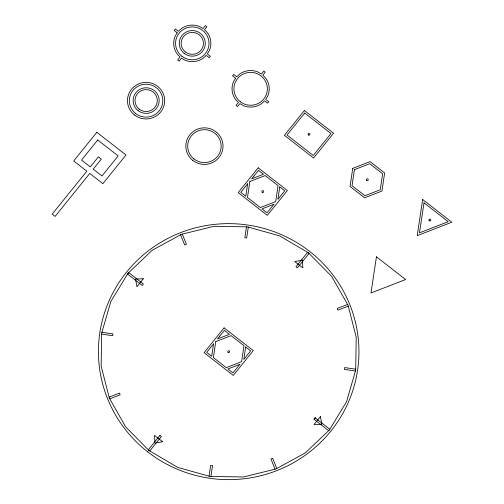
<?xml version="1.0" encoding="UTF-8"?>
<svg xmlns="http://www.w3.org/2000/svg" width="504" height="504" viewBox="0 0 504 504"><rect width="100%" height="100%" fill="white"/><g stroke="black" fill="none" stroke-linecap="round" stroke-linejoin="round"><path stroke-width="0.76" d="M209.059 476.185L210.691 465.337L212.531 465.601L210.899 476.456M246.456 226.832L244.831 237.68L246.67 237.951L248.302 227.096M315.227 417.892L314.074 419.322M329.635 429.521L346.525 401.783L355.698 370.112L356.215 337.182L348.037 305.235L331.726 276.457L308.398 252.8L279.632 235.878L247.395 226.844L213.885 226.315L181.383 234.328L152.101 250.337L128.041 273.25L110.836 301.505L101.663 333.175L101.147 366.106L109.324 398.047L125.628 426.831L148.963 450.488L177.729 467.41L209.966 476.438L243.476 476.967L275.978 468.953L305.26 452.945L328.885 430.454M109.091 397.152L119.473 393.12L120.16 394.815L109.778 398.853M347.584 304.429L337.201 308.467L337.888 310.168L348.264 306.13M101.921 332.287L112.965 333.894L112.694 335.702L101.65 334.095M355.711 369.186L344.667 367.58L344.396 369.388L355.44 370.994M182.291 234.108L186.404 244.308L184.672 244.982L180.558 234.776M276.797 468.506L272.683 458.306L270.957 458.974L275.071 469.18M213.551 343.886L211.693 356.278L206.703 352.391L213.551 343.886M215.775 341.592L213.375 357.594L226.283 367.643L241.586 361.696L243.98 345.694L231.078 335.645L215.775 341.592M247.64 183.821L245.782 196.213L240.786 192.326L247.64 183.821M249.864 181.522L247.464 197.524L260.366 207.572L275.669 201.625L278.069 185.623L265.167 175.575L249.864 181.522M245.668 347.004L243.81 359.402L250.658 350.891L245.668 347.004M279.758 186.94L277.893 199.338L284.747 190.827L279.758 186.94M352.75 168.355L350.034 186.442L364.625 197.807L381.925 191.079L384.634 172.992L370.049 161.627L352.75 168.355M354.432 169.665L352.031 185.667L364.934 195.716L380.236 189.769L382.637 173.767L369.734 163.718L354.432 169.665M376.438 256.788L371.013 292.963L405.613 279.512L376.438 256.788M422.654 199.483L417.23 235.658L451.83 222.201L422.654 199.483M424.003 202.822L419.498 232.842L448.214 221.678L424.003 202.822M128.041 273.25L127.619 274.088L142.241 285.478L143.394 284.042L128.778 272.658L128.041 273.25M315.164 417.841L314.011 419.271L328.627 430.662L329.364 430.07L329.78 429.225L315.164 417.841M177.219 32.791L175.203 36.099A18.61 18.289 1 0 0 177.351 54.262L180.079 57.028L177.692 59.989L179.153 61.129L181.534 58.168L184.899 60.146A18.61 18.289 1 0 0 203.389 58.048L206.199 55.371L209.217 57.714L210.37 56.284L207.358 53.934L209.368 50.633A18.61 18.289 1 0 0 207.226 32.47L204.492 29.698L206.879 26.744L205.424 25.603L203.036 28.564L199.672 26.586A18.61 18.289 1 0 0 181.188 28.684L178.372 31.361L175.361 29.011L174.201 30.448L177.219 32.791M235.57 78.246L233.554 81.547A18.61 18.289 1 0 0 235.702 99.716L238.43 102.482L236.042 105.443L237.497 106.577L239.885 103.616L243.249 105.594A18.61 18.289 1 0 0 261.733 103.503L264.55 100.819L267.561 103.169L268.72 101.732L265.709 99.389L267.719 96.081A18.61 18.289 1 0 0 265.57 77.918L262.842 75.153L265.23 72.192L263.775 71.058L261.387 74.012L258.023 72.034A18.61 18.289 1 0 0 239.539 74.132L236.722 76.81L233.711 74.466L232.552 75.896L235.57 78.246M253.89 176.047L251.616 178.876L263.491 174.258L258.489 170.346L253.89 176.047M273.937 204.265L267.051 212.82L262.036 208.895L273.937 204.265M219.801 336.118L217.526 338.946L229.408 334.328L224.4 330.416L219.801 336.118M239.847 364.335L232.961 372.884L227.947 368.959L239.847 364.335M96.818 132.294L73.704 160.946L86.833 171.171L52.17 214.156L55.087 216.424L89.756 173.445L102.879 183.67L125.994 155.018L96.818 132.294M97.726 139.999L81.547 160.058L90.304 166.874L98.387 156.845L101.31 159.119L93.221 169.149L101.972 175.965L118.15 155.906L97.726 139.999M143.375 278.731L136.975 286.675L135.507 279.065L143.375 278.731M258.187 167.807L238.172 192.623L267.347 215.347L287.362 190.531L258.187 167.807M304.403 110.496L284.395 135.311L313.57 158.035L333.579 133.22L304.403 110.496M304.706 113.066L287.009 135.015L313.261 155.465L330.964 133.516L304.706 113.066M224.097 327.871L204.088 352.687L233.264 375.411L253.273 350.595L224.097 327.871M159.938 435.406L148.359 449.763L148.963 450.488L149.82 450.897L161.4 436.54L159.938 435.406M307.541 252.384L295.961 266.742L297.423 267.882L309.002 253.525L307.541 252.384M320.431 416.644L314.024 424.582L321.892 424.248L320.431 416.644M302.482 260.133L294.739 261.57L302.828 267.87L302.482 260.133M162.616 441.718L154.879 443.148L154.533 435.418L162.616 441.718M134.511 115A18.61 18.289 1 0 0 164.48 103.352A18.61 18.289 1 0 0 139.211 83.67A18.61 18.289 1 0 0 134.511 115M135.677 113.558A16.733 16.443 1 0 0 162.622 103.081A16.733 16.443 1 0 0 139.904 85.384A16.733 16.443 1 0 0 135.677 113.558M138.065 110.603A13.028 12.802 1 0 0 159.037 102.444A13.028 12.802 1 0 0 141.353 88.666A13.028 12.802 1 0 0 138.065 110.603M139.23 109.154A11.151 10.956 1 0 0 157.179 102.173A11.151 10.956 1 0 0 142.04 90.386A11.151 10.956 1 0 0 139.23 109.154M192.862 160.448A18.61 18.289 1 0 0 222.831 148.8A18.61 18.289 1 0 0 197.562 129.118A18.61 18.289 1 0 0 192.862 160.448M194.027 159.006A16.733 16.443 1 0 0 220.972 148.529A16.733 16.443 1 0 0 198.255 130.838A16.733 16.443 1 0 0 194.027 159.006M181.9 56.246A16.733 16.443 1 0 0 208.839 45.77A16.733 16.443 1 0 0 186.121 28.079A16.733 16.443 1 0 0 181.9 56.246M184.199 53.392A13.028 12.802 1 0 0 205.172 45.24A13.028 12.802 1 0 0 187.488 31.462A13.028 12.802 1 0 0 184.199 53.392M185.365 51.95A11.151 10.956 1 0 0 203.32 44.969A11.151 10.956 1 0 0 188.181 33.176A11.151 10.956 1 0 0 185.365 51.95M240.244 101.701A16.733 16.443 1 0 0 267.189 91.224A16.733 16.443 1 0 0 244.472 73.527A16.733 16.443 1 0 0 240.244 101.701M147.798 451.93A130.265 128.003 1 0 0 357.556 370.383A130.265 128.003 1 0 0 180.69 232.615A130.265 128.003 1 0 0 147.798 451.93M228.104 352.359A0.932 0.913 1 0 0 229.603 351.773A0.932 0.913 1 0 0 228.337 350.79A0.932 0.913 1 0 0 228.104 352.359M262.187 192.289A0.932 0.913 1 0 0 263.687 191.709A0.932 0.913 1 0 0 262.427 190.726A0.932 0.913 1 0 0 262.187 192.289M308.41 134.984A0.932 0.913 1 0 0 309.91 134.398A0.932 0.913 1 0 0 308.643 133.415A0.932 0.913 1 0 0 308.41 134.984M366.761 180.432A0.932 0.913 1 0 0 368.254 179.852A0.932 0.913 1 0 0 366.994 178.87A0.932 0.913 1 0 0 366.761 180.432M429.251 220.752A0.932 0.913 1 0 0 430.75 220.166A0.932 0.913 1 0 0 429.484 219.183A0.932 0.913 1 0 0 429.251 220.752"/></g></svg>
